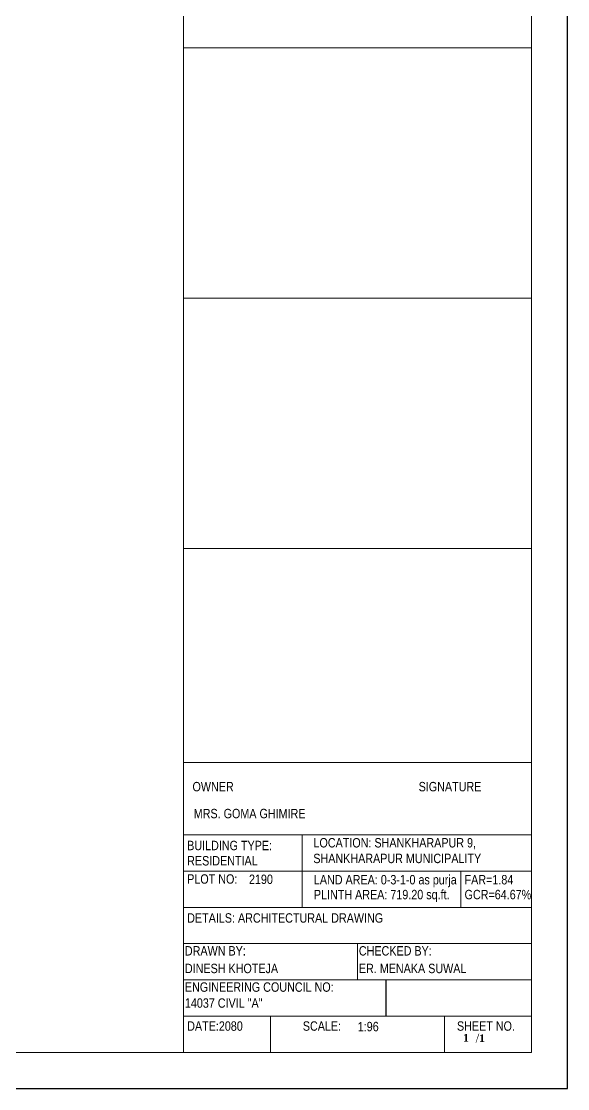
# Model space of a CAD drawing. Header units: inches. Extents: x -14619 to 1971361, y -855114 to -978.
# Drawn here: x 24186 to 24884, y -9590 to -8227 of the extents above; entities that cross this region are included whole.
import ezdxf

# ---------------------------------------------------------------- set-up
doc = ezdxf.new("R2010")
doc.units = ezdxf.units.IN
doc.header["$LTSCALE"] = 0.5
doc.header["$MEASUREMENT"] = 0
doc.layers.add('A-Wall', color=7, linetype='Continuous')
for name, color, linetype, lineweight in [('ELE1', 3, 'Continuous', 9), ('TEXT', 220, 'Continuous', 9), ('Text 0.200', 122, 'Continuous', 20)]:
    doc.layers.add(name, color=color, linetype=linetype, lineweight=lineweight)
doc.styles.add('ordinary', font='ARIALN.TTF')
doc.styles.get("Standard").update_dxf_attribs({"font": 'arial.ttf'})

msp = doc.modelspace()

# ---------------------------------------------------------------- linework, layer by layer
at = {"layer": 'A-Wall', "ltscale": 50}
msp.add_line((24651.8, -9451.4), (24651.8, -9497.7), dxfattribs=at)
at = {"layer": 'Defpoints'}
msp.add_lwpolyline([(24884.1, -7342.3), (21706.5, -7342.3), (21706.5, -9590.3), (24884.1, -9590.3)], close=True, dxfattribs=at)
at = {"layer": 'ELE1'}
for p, q in [((24393.2, -9544), (24393.2, -7388.7)), ((24837.8, -8260.5), (24393.2, -8260.5)), ((24837.8, -8580.2), (24393.2, -8580.2)), ((24837.8, -8900), (24393.2, -8900))]:
    msp.add_line(p, q, dxfattribs=at)
msp.add_lwpolyline([(21752.9, -7388.7), (24837.8, -7388.7), (24837.8, -9544), (21752.9, -9544)], close=True, dxfattribs=at)
at = {"layer": 'TEXT'}
for p, q in [((24393.2, -9173.5), (24837.8, -9173.5)), ((24393.2, -9266.1), (24837.8, -9266.1)), ((24544.8, -9266.1), (24544.8, -9358.7)), ((24393.2, -9312.4), (24837.8, -9312.4)), ((24747.7, -9312.4), (24747.7, -9358.8)), ((24393.2, -9358.7), (24837.8, -9358.7)), ((24393.2, -9405), (24837.8, -9405)), ((24615.5, -9405), (24615.5, -9451.4)), ((24393.2, -9451.4), (24837.8, -9451.4)), ((24393.2, -9497.7), (24837.8, -9497.7)), ((24504.3, -9544), (24504.3, -9497.7)), ((24726.7, -9544), (24726.7, -9497.7))]:
    msp.add_line(p, q, dxfattribs=at)

# ---------------------------------------------------------------- texts
at = {"insert": (24726.7, -9506.8), "char_height": 6.5423, "width": 86.843, "attachment_point": 1}
msp.add_mtext('\\A1;{\\fTimes New Roman|b1|i0|c0|p18;\\H1.2367x;\\P\\pi29.76545;\\H0.80859x;    \\fBookman Old Style|b0|i0|c0|p18;\\H1.6907x;/\\fBookman Old Style|b1|i0|c0|p18;\\H0.86414x;1\\fArial|b1|i0|c0|p34;\\H1.2047x; \\H0.8998x;   }', dxfattribs=at)
at = {"layer": 'TEXT', "style": 'ordinary'}
for s, p in [('OWNER', (24404.7, -9210.4)), ('SIGNATURE', (24693.7, -9210.4)), ('MRS. GOMA GHIMIRE', (24406.3, -9244.8)), ('BUILDING TYPE:  ', (24397.9, -9285.6)), ('LOCATION: SHANKHARAPUR 9,', (24559.3, -9282.1)), ('RESIDENTIAL', (24397.9, -9305.1)), ('SHANKHARAPUR MUNICIPALITY', (24559.1, -9302.1)), ('PLOT NO: ', (24397.9, -9328.4)), ('2190', (24476.9, -9328.8)), ('LAND AREA: 0-3-1-0 as purja', (24559.8, -9329.3)), ('FAR=1.84', (24752.4, -9329.3)), ('PLINTH AREA: 719.20 sq.ft.', (24559.8, -9348.3)), ('GCR=64.67%%%', (24752.4, -9348.3)), ('DETAILS: ARCHITECTURAL DRAWING ', (24397.9, -9378.2)), ('DRAWN BY:', (24395, -9420.2)), ('CHECKED BY: ', (24617.3, -9420.2)), ('DINESH KHOTEJA', (24395, -9442.7)), ('ER. MENAKA SUWAL', (24617.3, -9442.7)), ('ENGINEERING COUNCIL NO:', (24395, -9466.5)), ('14037 CIVIL "A"', (24395, -9486.9)), ('DATE:2080', (24397.9, -9516.3)), ('SCALE:', (24545.7, -9516.3)), ('SHEET NO.', (24742.7, -9516.3))]:
    msp.add_text(s, height=12, dxfattribs=at).set_placement(p)
msp.add_attdef('1:96', (24615.9, -9517), 'SCALE', height=12, dxfattribs=at)
at = {"layer": 'Text 0.200', "ltscale": 10, "insert": (24754.1, -9520.4), "char_height": 9.93, "width": 19.482, "attachment_point": 2}
msp.add_mtext('{\\fBookman Old Style|b1|i0|c0|p18;1}', dxfattribs=at)

doc.saveas('drawing.dxf')
